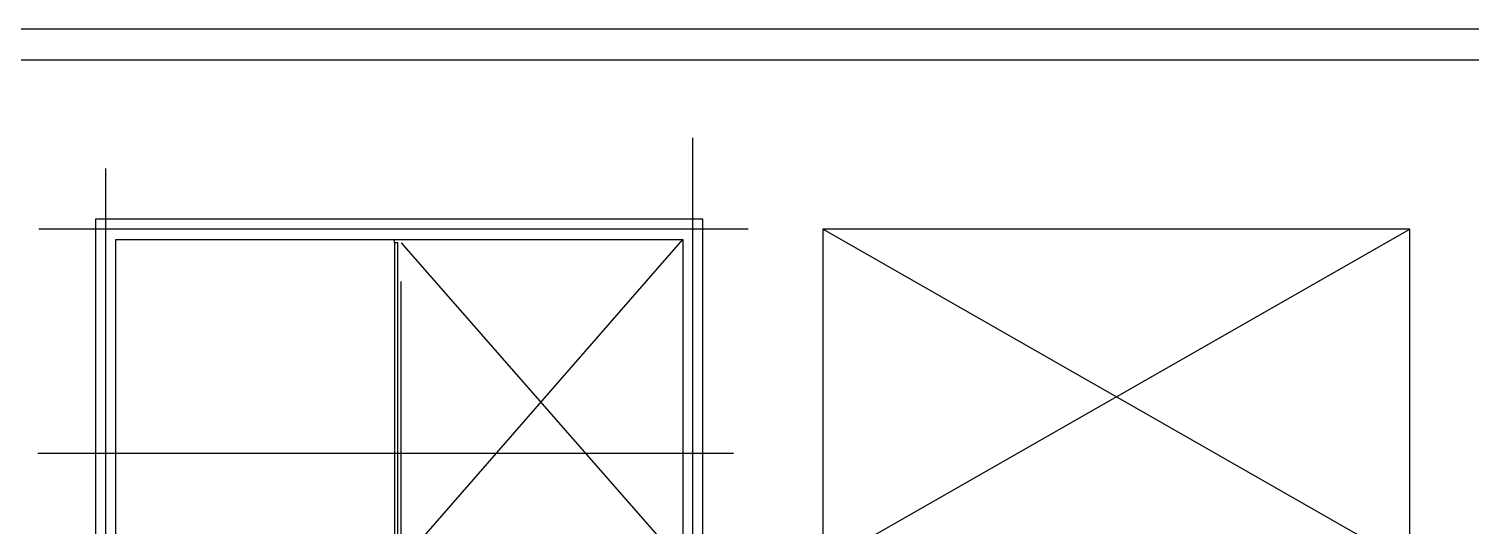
# Model space of a CAD drawing. Header units: millimetres. Extents: x 1473.7 to 1568.7, y 1808.4 to 1881.8.
# Drawn here: x 1499.63 to 1521.14, y 1874.34 to 1881.75 of the extents above; entities that cross this region are included whole.
import ezdxf

# ---------------------------------------------------------------- set-up
doc = ezdxf.new("R2010")
doc.units = ezdxf.units.MM
for name, color, linetype in [('AR - LADRILLO VISTO', 3, 'CONTINUOUS'), ('AR - PROYECCION 1', 2, 'CONTINUOUS'), ('AR - VISTA 1', 8, 'CONTINUOUS'), ('ES - LINEA OFICIAL', 6, 'CONTINUOUS'), ('MURO', 7, 'CONTINUOUS')]:
    doc.layers.add(name, color=color, linetype=linetype)

msp = doc.modelspace()

# ---------------------------------------------------------------- linework, layer by layer
at = {"layer": 'AR - LADRILLO VISTO'}
msp.add_lwpolyline([(1509.384941, 1873.703528), (1509.684941, 1873.703528), (1509.684941, 1878.913528), (1500.624941, 1878.913528), (1500.624941, 1873.703528), (1500.924941, 1873.703528), (1500.924941, 1878.613528), (1509.384941, 1878.613528), (1509.384941, 1873.703528)], close=True, dxfattribs=at)
at = {"layer": 'AR - PROYECCION 1'}
for points in [[(1511.471633, 1873.763528), (1520.231633, 1878.763528)], [(1520.231633, 1873.763528), (1511.471633, 1878.763528)], [(1505.184941, 1873.793528), (1509.384941, 1878.613528)], [(1505.184941, 1878.563528), (1509.384941, 1873.763528)]]:
    msp.add_lwpolyline(points, dxfattribs=at)
at = {"layer": 'AR - VISTA 1'}
for points in [[(1505.084941, 1878.563528), (1505.084941, 1878.613528)], [(1505.134941, 1878.563528), (1505.084941, 1878.563528), (1505.084941, 1873.763528), (1505.134941, 1873.763528), (1505.134941, 1878.563528)], [(1509.224941, 1873.613528), (1505.184941, 1873.613528), (1505.184941, 1877.983528)]]:
    msp.add_lwpolyline(points, dxfattribs=at)
at = {"layer": 'ES - LINEA OFICIAL'}
for p, q in [((1509.534941, 1847.433528), (1509.534941, 1880.129025)), ((1500.774941, 1879.670034), (1500.774941, 1847.433528)), ((1510.357699, 1878.763528), (1499.77885, 1878.763528))]:
    msp.add_line(p, q, dxfattribs=at)
for points in [[(1520.231633, 1847.433528), (1520.231633, 1878.763528), (1511.471633, 1878.763528), (1511.471633, 1847.433528), (1520.231633, 1847.433528)], [(1499.76256, 1875.423528), (1510.14182, 1875.423528)]]:
    msp.add_lwpolyline(points, dxfattribs=at)
at = {"layer": 'MURO'}
for p, q in [((1477.133929, 1881.752855), (1568.698675, 1881.752855)), ((1477.133929, 1881.752855), (1568.698675, 1881.752855)), ((1477.593929, 1881.292855), (1568.238675, 1881.292855)), ((1477.593929, 1881.292855), (1568.238675, 1881.292855))]:
    msp.add_line(p, q, dxfattribs=at)

doc.saveas('drawing.dxf')
